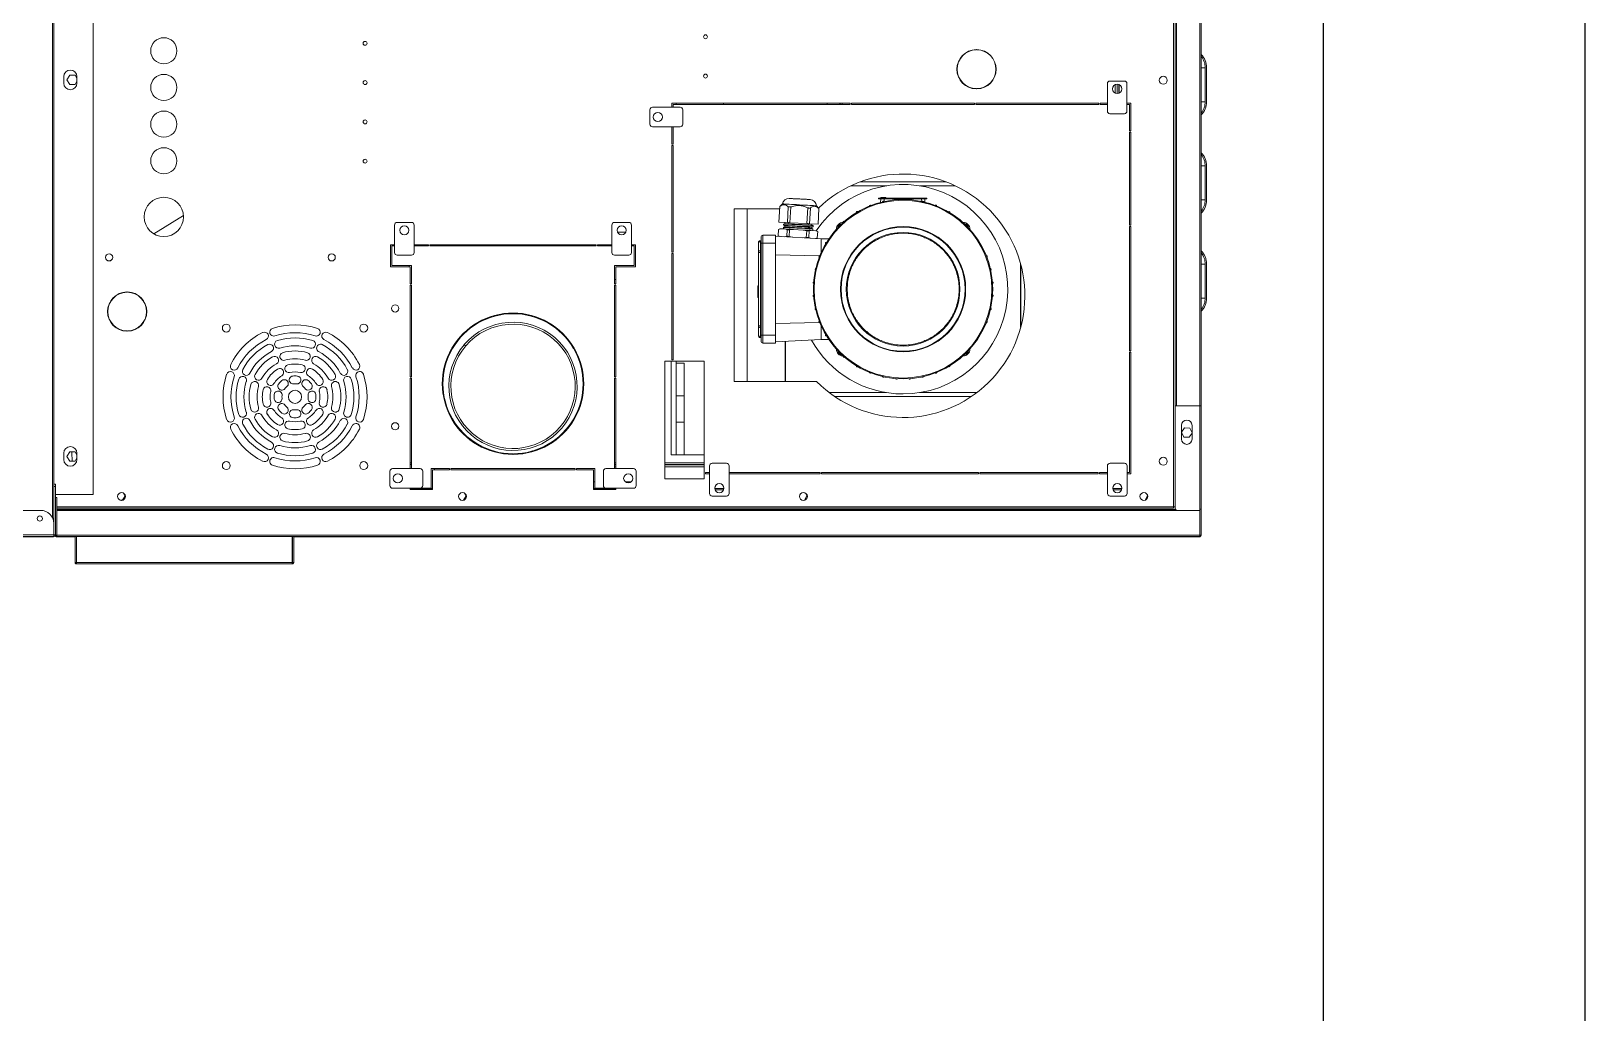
# Model space of a CAD drawing. Header units: millimetres. Extents: x 7703 to 14147, y -5820 to 95.
# Drawn here: x 12749.7 to 12868.4, y -3557.4 to -3482.4 of the extents above; entities that cross this region are included whole.
import ezdxf

# ---------------------------------------------------------------- set-up
doc = ezdxf.new("R2010")
doc.units = ezdxf.units.MM
doc.layers.add('Kıtc-002 Çizgi', color=7, linetype='Continuous')

# ---------------------------------------------------------------- blocks, each defined once
blk = doc.blocks.new('A$C7BB95772')
at = {"color": 1, "linetype": 'Continuous', "lineweight": 0}
for p, q in [((371.4, -44.9), (370.9, -44.9)), ((397.4, -44.9), (371.4, -44.9)), ((397.4, -44.9), (371.4, -44.9)), ((371.4, -44.9), (371.4, -44.9)), ((397.4, -45.9), (371.4, -45.9)), ((371.4, -48.9), (371.4, -45.9)), ((397.9, -44.9), (397.4, -44.9)), ((397.4, -44.9), (397.4, -44.9)), ((397.4, -48.9), (397.4, -45.9)), ((446.4, -44.9), (445.9, -44.9)), ((472.4, -44.9), (446.4, -44.9)), ((472.4, -44.9), (446.4, -44.9)), ((446.4, -44.9), (446.4, -44.9)), ((472.4, -45.9), (446.4, -45.9)), ((446.4, -48.9), (446.4, -45.9)), ((472.9, -44.9), (472.4, -44.9)), ((472.4, -44.9), (472.4, -44.9)), ((472.4, -48.9), (472.4, -45.9)), ((521.4, -44.9), (520.9, -44.9)), ((547.4, -44.9), (521.4, -44.9)), ((547.4, -44.9), (521.4, -44.9)), ((521.4, -44.9), (521.4, -44.9)), ((547.4, -45.9), (521.4, -45.9)), ((521.4, -48.9), (521.4, -45.9)), ((547.9, -44.9), (547.4, -44.9)), ((547.4, -44.9), (547.4, -44.9)), ((547.4, -48.9), (547.4, -45.9)), ((189.1, -51.3), (189.1, -50.1)), ((189.1, -742), (189.1, -51.3)), ((189.3, -49.9), (189.3, -922.9)), ((189.3, -49.9), (190.3, -49.9)), ((190.3, -49.9), (190.3, -48.9)), ((190.3, -48.9), (210.2, -48.9)), ((190.3, -49.9), (190.3, -922.9)), ((209.2, -49.9), (190.3, -49.9)), ((190.3, -49.9), (210.2, -49.9)), ((209.2, -922.9), (209.2, -49.9)), ((209.2, -49.9), (289.2, -49.9)), ((210.2, -49.9), (210.2, -48.9)), ((210.2, -48.9), (289.2, -48.9)), ((210.2, -49.9), (289.2, -49.9)), ((263.7, -55.9), (274.2, -55.9)), ((268.3, -55.9), (265.1, -58)), ((265.1, -58), (265.3, -62.1)), ((272.1, -57.6), (268.6, -55.9)), ((272.3, -61.6), (272.1, -57.6)), ((289.2, -49.9), (289.2, -48.9)), ((289.2, -48.9), (806, -48.9)), ((289.2, -49.9), (289.2, -49.9)), ((289.2, -49.9), (289.2, -68.9)), ((289.2, -50), (805.3, -50)), ((210.4, -68.9), (209.2, -67.8)), ((209.9, -922.9), (209.9, -68.4)), ((209.9, -68.4), (209.9, -922.9)), ((289.2, -68.9), (210.4, -68.9)), ((210.9, -70), (210.9, -922.9)), ((210.9, -70), (211.9, -70)), ((212, -68.9), (815, -68.9)), ((212, -68.9), (212, -69.9)), ((212, -69.9), (212, -70)), ((212, -70), (212, -922.9)), ((815.3, -70), (212, -70)), ((225.9, -68.9), (225.9, -68.9)), ((227.2, -68.9), (815, -68.9)), ((227.2, -68.9), (227.2, -68.9)), ((274.2, -63.9), (263.7, -63.9)), ((265.3, -62.1), (269, -63.9)), ((269, -63.9), (272.3, -61.6)), ((289.2, -67.8), (814.8, -67.8)), ((220.4, -89.9), (217, -91.8)), ((222.4, -91), (220.4, -89.9)), ((243.2, -105.5), (222.2, -105.5)), ((330.2, -102.6), (237.2, -102.6)), ((237.2, -102.6), (237.2, -105.5)), ((238.2, -103.6), (330.2, -103.6)), ((238.2, -105.5), (238.2, -103.6)), ((330.2, -103.6), (330.2, -102.6)), ((426.2, -102.6), (331.2, -102.6)), ((331.2, -102.6), (331.2, -103.6)), ((331.2, -103.6), (426.2, -103.6)), ((426.2, -103.6), (426.2, -102.6)), ((498.2, -102.6), (427.2, -102.6)), ((427.2, -102.6), (427.2, -103.6)), ((427.2, -103.6), (498.2, -103.6)), ((498.2, -103.6), (498.2, -102.6)), ((520.2, -102.6), (499.2, -102.6)), ((499.2, -102.6), (499.2, -103.6)), ((499.2, -103.6), (519.2, -103.6)), ((535.2, -105.6), (514.2, -105.6)), ((519.2, -103.6), (519.2, -105.6)), ((520.2, -105.6), (520.2, -102.6)), ((220.2, -107.5), (220.2, -118.5)), ((225, -109.7), (224, -110.3)), ((224.9, -116.2), (224.9, -109.8)), ((225.9, -116.5), (225.9, -109.5)), ((228.5, -110.3), (227.4, -109.7)), ((245.2, -118.5), (245.2, -107.5)), ((512.2, -107.6), (512.2, -118.6)), ((527.7, -113.2), (534.7, -113.2)), ((528, -111.7), (534.4, -111.7)), ((534.4, -114.6), (528, -114.6)), ((534.4, -111.6), (528.1, -111.6)), ((537.2, -118.6), (537.2, -107.6)), ((222.2, -120.5), (243.2, -120.5)), ((237.2, -120.5), (237.2, -126.5)), ((237.2, -126.5), (238.2, -126.5)), ((238.2, -127.5), (237.2, -127.5)), ((237.2, -127.5), (237.2, -217.9)), ((238.2, -126.5), (238.2, -120.5)), ((238.2, -217.9), (238.2, -127.5)), ((514.2, -120.6), (535.2, -120.6)), ((519.2, -120.6), (519.2, -126.1)), ((519.2, -126.1), (520.2, -126.1)), ((520.2, -127.1), (519.2, -127.1)), ((519.2, -127.1), (519.2, -221.1)), ((520.2, -126.1), (520.2, -120.6)), ((520.2, -221.1), (520.2, -127.1)), ((397.3, -186.8), (349.2, -186.8)), ((350.1, -186.6), (396.3, -186.6)), ((352.5, -213.1), (352.5, -213.1)), ((404, -213.1), (404, -213.1)), ((237.2, -217.9), (238.2, -217.9)), ((238.2, -218.9), (237.2, -218.9)), ((237.2, -218.9), (237.2, -339)), ((238.2, -339), (238.2, -218.9)), ((296.2, -224.5), (296.2, -328.8)), ((299.2, -220.3), (299.2, -263.9)), ((519.2, -221.1), (520.2, -221.1)), ((520.2, -222.1), (519.2, -222.1)), ((519.2, -222.1), (519.2, -316.1)), ((520.2, -316.1), (520.2, -222.1)), ((531.2, -220.2), (531.5, -220.2)), ((531.5, -220.7), (531.2, -220.7)), ((561, -220.2), (561.2, -220.2)), ((561.2, -220.7), (561, -220.7)), ((427.2, -228.7), (427.7, -228.3)), ((427.9, -229.5), (428.1, -229.3)), ((457.2, -236.8), (457.2, -263.9)), ((319.8, -240.8), (319.6, -240.8)), ((436.8, -240.8), (436.6, -240.8)), ((460.2, -243.8), (460.2, -309.5)), ((314.7, -250.8), (314.8, -250.8)), ((441.7, -250.8), (441.7, -250.8)), ((447.2, -260.1), (444.7, -259.9)), ((447.8, -258.4), (447.2, -258.4)), ((447.2, -258.4), (447.2, -259.4)), ((447.2, -259.4), (447.8, -259.4)), ((447.2, -259.4), (447.2, -294.4)), ((447.8, -258.4), (447.8, -259.4)), ((447.8, -294.4), (447.8, -259.4)), ((447.8, -259.4), (447.8, -259.4)), ((447.8, -260.4), (447.8, -259.4)), ((447.8, -260.4), (447.8, -260.4)), ((447.8, -293.4), (447.8, -260.4)), ((445.3, -262.7), (447.2, -262.6)), ((299.2, -289.2), (299.2, -333)), ((444.5, -293.8), (447.2, -293.6)), ((447.2, -291.1), (445.3, -291)), ((447.8, -294.4), (447.2, -294.4)), ((447.2, -294.4), (447.2, -295.4)), ((447.8, -295.4), (447.2, -295.4)), ((447.8, -289.7), (448.1, -289.7)), ((447.8, -290.1), (448.1, -290.1)), ((447.8, -291), (448.1, -291)), ((447.8, -293.2), (448.1, -293.2)), ((447.8, -293.4), (447.8, -293.4)), ((447.8, -294.4), (447.8, -293.4)), ((447.8, -293.5), (448.1, -293.5)), ((447.8, -295.4), (447.8, -294.4)), ((447.8, -294.4), (447.8, -294.4)), ((448.1, -290.1), (448.1, -289.7)), ((448.1, -291), (448.1, -290.1)), ((448.1, -293.2), (448.1, -291)), ((448.1, -293.5), (448.1, -293.2)), ((448.3, -291), (448.3, -289.9)), ((448.3, -293.3), (448.3, -291)), ((457.2, -289.2), (457.2, -316.5)), ((314.8, -302.3), (314.7, -302.3)), ((441.7, -302.3), (441.7, -302.3)), ((319.8, -312.3), (319.6, -312.3)), ((436.6, -312.3), (436.8, -312.3)), ((519.2, -316.1), (520.2, -316.1)), ((520.2, -317.1), (519.2, -317.1)), ((519.2, -317.1), (519.2, -452.1)), ((520.2, -453.1), (520.2, -317.1)), ((327.3, -322.3), (326.9, -322.3)), ((327.3, -322.5), (327.3, -322.3)), ((328.5, -323.7), (328.3, -323.8)), ((329.2, -324.4), (328.8, -324.8)), ((429.5, -322.3), (429.2, -322.3)), ((520.2, -323.1), (519.2, -323.1)), ((520.2, -324.7), (519.2, -324.7)), ((520.2, -324.8), (519.2, -324.8)), ((237.2, -339), (238.2, -339)), ((238.2, -340), (237.2, -340)), ((237.2, -340), (237.2, -409.4)), ((238.2, -409.4), (238.2, -340)), ((307.7, -342.7), (307.7, -405.6)), ((339.7, -339.1), (337.9, -374.1)), ((339.7, -333.2), (339.7, -339.1)), ((339.7, -339.1), (350.3, -339.1)), ((342.5, -335), (342.5, -335.2)), ((352.7, -340.6), (352, -374.1)), ((352.5, -340.1), (352.5, -340)), ((404.5, -374.1), (403.8, -340.6)), ((404, -340), (404, -340.1)), ((406.2, -339.1), (416.7, -339.1)), ((414, -335), (414, -335.2)), ((416.7, -339.1), (416.7, -333.2)), ((418.6, -374.1), (416.7, -339.1)), ((417.4, -342.1), (416.9, -343)), ((416.9, -343.5), (417.4, -342.1)), ((422.4, -341.8), (417.4, -342.1)), ((417.4, -342.1), (422.4, -341.8)), ((422.9, -342.8), (422.4, -341.8)), ((422.4, -341.8), (422.9, -343.2)), ((422.9, -343.2), (423.1, -346.9)), ((439.8, -340.9), (427.9, -341.5)), ((427.9, -341.5), (439.8, -340.9)), ((428.2, -348.1), (427.9, -341.5)), ((442, -342.8), (439.8, -340.9)), ((520.2, -334.7), (519.2, -334.7)), ((220.4, -350), (217, -351.9)), ((222.5, -351.2), (220.4, -350)), ((417.7, -348.6), (417.1, -347.2)), ((417.5, -353.2), (417.8, -350.5)), ((422.7, -348.4), (417.7, -348.6)), ((417.8, -350.5), (422.8, -350.2)), ((423.1, -346.9), (422.7, -348.4)), ((422.8, -350.2), (423.4, -353)), ((424.3, -345.4), (423.1, -345.5)), ((423.4, -353), (423.8, -360.4)), ((424.6, -346.4), (424.3, -345.4)), ((425.6, -346.3), (424.6, -346.4)), ((425.8, -345.3), (425.6, -346.3)), ((426.8, -345.3), (425.8, -345.3)), ((426.8, -345.3), (427.1, -346.2)), ((428.1, -346.2), (427.1, -346.2)), ((440.2, -347.4), (428.2, -348.1)), ((428.3, -350), (440.3, -349.3)), ((429, -363), (428.3, -350)), ((338.3, -366.3), (307.7, -366.3)), ((307.7, -366.6), (338.3, -366.6)), ((418.5, -363.6), (417.9, -360.9)), ((418.2, -366.9), (418.6, -365.4)), ((423.5, -363.3), (418.5, -363.6)), ((418.6, -365.4), (423.6, -365.2)), ((423.8, -360.4), (423.5, -363.3)), ((423.6, -365.2), (424.2, -366.6)), ((424.2, -366.6), (424.4, -370.3)), ((425.5, -368), (425.7, -367)), ((425.7, -367), (426.7, -366.9)), ((426.7, -366.9), (427, -367.9)), ((427, -367.9), (428, -367.8)), ((428.2, -366.8), (428, -367.8)), ((428.2, -366.8), (429.2, -366.8)), ((441, -362.4), (429, -363)), ((429.1, -364.9), (441.1, -364.3)), ((429.4, -371.4), (429.1, -364.9)), ((337.1, -383.6), (337.1, -374.1)), ((343.1, -374.1), (337.1, -374.1)), ((343.1, -383.6), (343.1, -374.1)), ((413.4, -374.1), (343.1, -374.1)), ((413.4, -383.6), (413.4, -374.1)), ((419.4, -374.1), (413.4, -374.1)), ((418.9, -372), (418.4, -370.6)), ((418.4, -371.1), (418.9, -372)), ((423.9, -371.7), (418.9, -372)), ((418.9, -372), (423.9, -371.8)), ((419.4, -383.6), (419.4, -374.1)), ((424.4, -370.3), (423.9, -371.7)), ((423.9, -371.8), (424.4, -370.7)), ((424.2, -368), (425.5, -368)), ((429.4, -371.5), (441.4, -370.8)), ((441.4, -370.8), (429.4, -371.4)), ((439.7, -405.6), (439.7, -370.9)), ((441.4, -370.8), (443.3, -368.7)), ((337.1, -383.6), (343.1, -383.6)), ((341.3, -385.1), (341.3, -385.6)), ((341.9, -385.6), (341.3, -385.6)), ((341.9, -385.6), (341.9, -385.1)), ((348.7, -385.6), (341.9, -385.6)), ((342.9, -387.1), (349.8, -387.1)), ((343.1, -385.1), (343.1, -383.6)), ((343.1, -383.6), (413.4, -383.6)), ((343.1, -385.1), (413.4, -385.1)), ((348.7, -385.1), (348.7, -385.6)), ((350.1, -385.6), (348.7, -385.6)), ((350.1, -385.6), (350.1, -385.1)), ((350.1, -385.6), (350.1, -387.1)), ((406.3, -385.6), (350.1, -385.6)), ((350.1, -387.1), (406.3, -387.1)), ((371.9, -387.1), (371.9, -387.6)), ((371.9, -387.6), (377.9, -387.6)), ((377.9, -387.1), (377.9, -387.6)), ((377.9, -387.6), (380.9, -387.6)), ((380.9, -387.1), (380.9, -387.6)), ((406.3, -385.1), (406.3, -385.6)), ((407.8, -385.6), (406.3, -385.6)), ((406.3, -387.1), (406.3, -385.6)), ((406.7, -387.1), (413.5, -387.1)), ((407.8, -385.6), (407.8, -385.1)), ((414.6, -385.6), (407.8, -385.6)), ((413.4, -383.6), (419.4, -383.6)), ((413.4, -385.1), (413.4, -383.6)), ((414.6, -385.1), (414.6, -385.6)), ((415.2, -385.6), (414.6, -385.6)), ((415.2, -385.6), (415.2, -385.1)), ((307.7, -395.6), (439.7, -395.6)), ((220.2, -411.4), (220.2, -422.4)), ((243.2, -409.4), (222.2, -409.4)), ((224.9, -420.2), (224.9, -413.7)), ((225.9, -420.4), (225.9, -413.5)), ((245.2, -422.4), (245.2, -411.4)), ((307.7, -405.6), (439.7, -405.6)), ((520.2, -413.8), (519.2, -413.8)), ((222.2, -424.4), (243.2, -424.4)), ((237.2, -424.4), (237.2, -427.5)), ((238.2, -427.5), (238.2, -424.4)), ((323.3, -428.5), (233.3, -428.5)), ((233.3, -428.5), (233.3, -458.5)), ((237.2, -427.5), (238.2, -427.5)), ((242.6, -458.5), (242.6, -428.5)), ((242.6, -428.5), (242.6, -458.5)), ((244.1, -458.5), (244.1, -428.5)), ((244.2, -428.5), (244.2, -458.5)), ((245.7, -428.5), (245.7, -458.5)), ((245.7, -458.5), (245.7, -428.5)), ((251.7, -428.5), (251.7, -443.8)), ((323.3, -458.5), (323.3, -428.5)), ((251.7, -443.8), (251.7, -449.8)), ((276.7, -443.8), (251.7, -443.8)), ((251.7, -449.8), (251.7, -453.8)), ((276.7, -449.8), (251.7, -449.8)), ((276.7, -443.8), (276.7, -449.8)), ((296.7, -443.8), (276.7, -443.8)), ((296.7, -449.8), (276.7, -449.8)), ((296.7, -443.8), (296.7, -449.8)), ((321.7, -443.8), (296.7, -443.8)), ((321.7, -449.8), (296.7, -449.8)), ((321.7, -443.8), (321.7, -449.8)), ((323.3, -449.8), (321.7, -449.8)), ((502.2, -446.9), (502.2, -467.9)), ((515.2, -444.9), (504.2, -444.9)), ((517.2, -467.9), (517.2, -446.9)), ((520.2, -449.8), (519.2, -449.8)), ((233.3, -458.5), (323.3, -458.5)), ((323.3, -453.8), (251.7, -453.8)), ((324.3, -452.1), (324.3, -453.1)), ((405.5, -452.1), (324.3, -452.1)), ((324.3, -453.1), (405.5, -453.1)), ((405.5, -453.1), (405.5, -452.1)), ((406.5, -452.1), (406.5, -453.1)), ((487.9, -452.1), (406.5, -452.1)), ((406.5, -453.1), (487.9, -453.1)), ((487.9, -453.1), (487.9, -452.1)), ((502.2, -452.1), (488.9, -452.1)), ((488.9, -452.1), (488.9, -453.1)), ((488.9, -453.1), (502.2, -453.1)), ((508.7, -460.6), (507.3, -461.4)), ((512.1, -461.4), (510.7, -460.6)), ((519.2, -452.1), (517.2, -452.1)), ((517.2, -453.1), (520.2, -453.1)), ((504.2, -469.9), (515.2, -469.9)), ((226.2, -482.5), (226.2, -503.5)), ((239.2, -480.5), (228.2, -480.5)), ((231.1, -484.2), (231.1, -488.7)), ((241.2, -503.5), (241.2, -482.5)), ((412.2, -481), (395.2, -481)), ((395.2, -481), (395.2, -496)), ((396.2, -497), (396.2, -482)), ((396.2, -482), (411.2, -482)), ((404.2, -486), (404.2, -497)), ((427.2, -484), (406.2, -484)), ((411.2, -482), (411.2, -484)), ((412.2, -484), (412.2, -481)), ((429.2, -497), (429.2, -486)), ((226.2, -496), (225.2, -496)), ((225.2, -496), (225.2, -513)), ((225.9, -513), (225.9, -496)), ((310.2, -496), (241.2, -496)), ((241.2, -497), (310.2, -497)), ((242.6, -497), (242.6, -496)), ((242.6, -496), (242.6, -497)), ((244.1, -497), (244.1, -496)), ((244.2, -496), (244.2, -497)), ((245.7, -496), (245.7, -497)), ((245.7, -497), (245.7, -496)), ((310.2, -497), (310.2, -496)), ((381.2, -496), (311.2, -496)), ((311.2, -496), (311.2, -497)), ((311.2, -497), (381.2, -497)), ((381.2, -497), (381.2, -496)), ((395.2, -496), (382.2, -496)), ((382.2, -496), (382.2, -497)), ((382.2, -497), (396.2, -497)), ((385.7, -497), (385.7, -496)), ((421.7, -494.6), (421.7, -488.3)), ((226.2, -512), (226.2, -503.5)), ((228.2, -505.5), (239.2, -505.5)), ((406.2, -499), (427.2, -499)), ((411.2, -499), (411.2, -510)), ((411.2, -510), (412.2, -510)), ((412.2, -510), (412.2, -499)), ((225.2, -513), (240.2, -513)), ((241.2, -512), (226.2, -512)), ((231.1, -512), (231.1, -513)), ((240.2, -513), (240.2, -526)), ((241.2, -526), (241.2, -512)), ((412.2, -511), (411.2, -511)), ((411.2, -511), (411.2, -638)), ((412.2, -638), (412.2, -511)), ((240.2, -526), (241.2, -526)), ((241.2, -527), (240.2, -527)), ((240.2, -527), (240.2, -622)), ((241.2, -622), (241.2, -527)), ((332.5, -528), (332.8, -527.6)), ((333.2, -527.8), (333, -528.3)), ((252, -574.2), (252.5, -574.2)), ((252.5, -574.7), (252, -574.7)), ((220.4, -610.4), (217, -612.3)), ((222.5, -611.6), (220.4, -610.4)), ((334.8, -610.6), (335.8, -611.8)), ((335.9, -611.7), (334.9, -610.6)), ((411.2, -613.8), (412.2, -613.8)), ((240.2, -622), (241.2, -622)), ((241.2, -623), (240.2, -623)), ((240.2, -623), (240.2, -636)), ((241.2, -637), (241.2, -623)), ((332.8, -621.4), (332.5, -620.9)), ((333, -620.7), (333.2, -621.1)), ((411.2, -617.8), (412.2, -617.8)), ((240.2, -636), (225.2, -636)), ((225.2, -636), (225.2, -653)), ((225.9, -653), (225.9, -636)), ((226.2, -645.5), (226.2, -637)), ((226.2, -637), (241.2, -637)), ((240.2, -634.5), (241.2, -634.5)), ((411.2, -638), (412.2, -638)), ((412.2, -639), (411.2, -639)), ((411.2, -639), (411.2, -650)), ((412.2, -650), (412.2, -639)), ((226.2, -645.5), (226.2, -666.5)), ((239.2, -643.5), (228.2, -643.5)), ((241.2, -666.5), (241.2, -645.5)), ((310.2, -652), (241.2, -652)), ((244.2, -653), (244.2, -652)), ((245.7, -652), (245.7, -653)), ((245.7, -653), (245.7, -652)), ((310.2, -653), (310.2, -652)), ((311.2, -652), (311.2, -653)), ((381.2, -652), (311.2, -652)), ((381.2, -653), (381.2, -652)), ((396.2, -652), (382.2, -652)), ((382.2, -652), (382.2, -653)), ((396.2, -667), (396.2, -652)), ((404.2, -652), (404.2, -663)), ((427.2, -650), (406.2, -650)), ((429.2, -663), (429.2, -652)), ((225.2, -653), (226.2, -653)), ((241.2, -653), (310.2, -653)), ((311.2, -653), (381.2, -653)), ((382.2, -653), (395.2, -653)), ((395.2, -653), (395.2, -668)), ((395.2, -653.8), (396.2, -653.8)), ((228.2, -668.5), (239.2, -668.5)), ((395.2, -668), (412.2, -668)), ((411.2, -667), (396.2, -667)), ((406.2, -665), (427.2, -665)), ((411.2, -665), (411.2, -667)), ((412.2, -668), (412.2, -665)), ((169.5, -743), (168.5, -743)), ((168.5, -908), (168.5, -743)), ((169.5, -742), (169.5, -743)), ((169.5, -742), (189.3, -742)), ((169.5, -743), (169.5, -743.2)), ((169.5, -743), (169.5, -743)), ((169.5, -743), (189.3, -743)), ((169.5, -907.8), (169.5, -743.2)), ((169.5, -743.2), (189.3, -743.2)), ((189.1, -743.2), (189.1, -743)), ((434.4, -826.3), (420.5, -848.9)), ((347.1, -863.9), (347.1, -864.7)), ((349.1, -860.7), (349.1, -860.3)), ((220.4, -870.8), (217, -872.7)), ((219.8, -871.1), (220.9, -871.1)), ((222.5, -872), (220.4, -870.8)), ((346.1, -869), (346.4, -869)), ((346.4, -869.5), (346.1, -869.5)), ((347.1, -873.8), (347.1, -874.6)), ((349.1, -878.2), (349.1, -877.8)), ((375.9, -869), (376.1, -869)), ((376.1, -869.5), (375.9, -869.5)), ((400.9, -880.7), (399.8, -882.6)), ((221.5, -895.1), (614, -895.1)), ((221.5, -923.9), (221.5, -895.1)), ((169.5, -908), (168.5, -908)), ((169.5, -907.8), (189.3, -907.8)), ((169.5, -907.8), (169.5, -908)), ((169.5, -909), (169.5, -908)), ((169.5, -908), (169.5, -908)), ((169.5, -908), (189.3, -908)), ((169.5, -909), (189.3, -909)), ((189.1, -908), (189.1, -907.8)), ((189.1, -922.1), (189.1, -909)), ((249.3, -907.6), (246.9, -909)), ((246.9, -909), (246.9, -913.1)), ((253.4, -911.5), (246.9, -911.1)), ((246.9, -913.1), (250.5, -915.2)), ((248, -907.6), (253, -907.6)), ((250.5, -915.2), (254.1, -913.1)), ((254.1, -909), (251.7, -907.6)), ((254.1, -911.5), (253.4, -911.5)), ((254.1, -913.1), (254.1, -909)), ((537, -907.6), (534.6, -909)), ((534.6, -909), (534.6, -913.1)), ((534.6, -913.1), (538.2, -915.2)), ((535.6, -907.6), (540.6, -907.6)), ((538.2, -915.2), (541.8, -913.1)), ((541.8, -909), (539.4, -907.6)), ((541.8, -913.1), (541.8, -909)), ((189.1, -923.1), (189.1, -922.1)), ((189.1, -925.4), (189.3, -925.4)), ((189.1, -925.4), (189.1, -1008.8)), ((190.3, -922.9), (189.3, -922.9)), ((189.3, -925.3), (190.7, -925.3)), ((189.3, -925.3), (189.3, -1232.9)), ((189.9, -924.1), (189.9, -923.9)), ((190.1, -924.1), (190.1, -923.9)), ((190.3, -922.9), (209.2, -922.9)), ((190.3, -922.9), (190.3, -923.9)), ((219.2, -922.9), (190.3, -922.9)), ((190.3, -922.9), (190.3, -922.9)), ((190.7, -923.9), (190.3, -923.9)), ((190.5, -922.9), (190.5, -922.9)), ((190.5, -923.9), (190.5, -923.9)), ((190.5, -925.2), (191, -925.2)), ((190.7, -923.9), (190.7, -925.1)), ((213.7, -923.9), (190.7, -923.9)), ((198.5, -925.1), (190.7, -925.1)), ((190.7, -1232.4), (190.7, -925.3)), ((199.3, -925.3), (190.7, -925.3)), ((191, -925.1), (191, -925.3)), ((704.2, -925.1), (198.5, -925.1)), ((208.9, -922.9), (208.9, -922.9)), ((219.2, -923.9), (213.7, -923.9)), ((219.2, -922.9), (219.2, -923.9)), ((227.5, -923.9), (219.2, -923.9)), ((227.5, -925.1), (227.5, -923.9)), ((227.5, -923.9), (229.3, -923.9)), ((229.3, -923.9), (229.3, -925.1)), ((229.3, -925.1), (618.7, -925.1)), ((253, -917.6), (248, -917.6)), ((540.6, -917.6), (535.6, -917.6)), ((704.2, -926.1), (203.2, -926.1)), ((209.3, -1218.3), (209.3, -935.3))]:
    blk.add_line(p, q, dxfattribs=at)
at = {"color": 1, "linetype": 'Continuous', "lineweight": 0, "flags": 128}
for points in [[(448.1, -293.2), (448.1, -293.2), (448.2, -293.2), (448.2, -293.2), (448.2, -293.2), (448.2, -293.2), (448.3, -293.2), (448.3, -293.3), (448.3, -293.3)], [(422.9, -342.8), (422.9, -342.8), (422.9, -342.9), (422.9, -343), (422.9, -343.2)], [(442, -342.8), (442, -342.8), (442, -343.2), (442, -343.9), (442.1, -344.9), (442.1, -346.2), (442.2, -347.8), (442.3, -349.6), (442.4, -351.5), (442.5, -353.6), (442.6, -355.8)], [(417.8, -350.5), (417.8, -350.3), (417.8, -350), (417.8, -349.8), (417.8, -349.5), (417.7, -349.3), (417.7, -349.1), (417.7, -348.8), (417.7, -348.6)], [(422.8, -350.2), (422.8, -350), (422.8, -349.8), (422.8, -349.5), (422.8, -349.3), (422.7, -349), (422.7, -348.8), (422.7, -348.6), (422.7, -348.4)], [(423.1, -346.9), (423.2, -347.6), (423.2, -348.3), (423.2, -349), (423.3, -349.8), (423.3, -350.5), (423.4, -351.4), (423.4, -352.2), (423.4, -353)], [(425.5, -368), (425.4, -367.8), (425.4, -367.2), (425.4, -366.3), (425.3, -365), (425.2, -363.5), (425.1, -361.7), (425, -359.8), (424.9, -357.7), (424.8, -355.6), (424.7, -353.6), (424.6, -351.7), (424.5, -349.9), (424.4, -348.3), (424.4, -347.1), (424.3, -346.2), (424.3, -345.6), (424.3, -345.4)], [(425.7, -367), (425.7, -366.8), (425.6, -366.3), (425.6, -365.4), (425.5, -364.3), (425.5, -362.9), (425.4, -361.3), (425.3, -359.5), (425.2, -357.6), (425.1, -355.7), (425, -353.9), (424.9, -352.1), (424.8, -350.5), (424.7, -349.1), (424.7, -347.9), (424.6, -347.1), (424.6, -346.6), (424.6, -346.4)], [(426.7, -366.9), (426.7, -366.7), (426.6, -366.2), (426.6, -365.4), (426.5, -364.2), (426.5, -362.8), (426.4, -361.2), (426.3, -359.4), (426.2, -357.6), (426.1, -355.7), (426, -353.8), (425.9, -352), (425.8, -350.4), (425.7, -349), (425.7, -347.9), (425.6, -347), (425.6, -346.5), (425.6, -346.3)], [(425.8, -345.3), (425.8, -345.5), (425.8, -346), (425.9, -346.9), (426, -348.1), (426, -349.6), (426.1, -351.3), (426.2, -353.1), (426.3, -355.1), (426.4, -357.1), (426.5, -359.1), (426.6, -361), (426.7, -362.8), (426.8, -364.4), (426.9, -365.7), (426.9, -366.8), (427, -367.5), (427, -367.8), (427, -367.9)], [(426.8, -345.3), (426.8, -345.5), (426.8, -346), (426.9, -347), (427, -348.2), (427, -349.7), (427.1, -351.5), (427.2, -353.5), (427.3, -355.5), (427.5, -357.6), (427.6, -359.6), (427.7, -361.6), (427.8, -363.3), (427.8, -364.9), (427.9, -366.1), (427.9, -367.1), (428, -367.6), (428, -367.8)], [(427.1, -346.2), (427.1, -346.4), (427.2, -346.9), (427.2, -347.8), (427.3, -348.9), (427.3, -350.3), (427.4, -352), (427.5, -353.7), (427.6, -355.6), (427.7, -357.5), (427.8, -359.4), (427.9, -361.1), (428, -362.7), (428.1, -364.1), (428.1, -365.3), (428.2, -366.1), (428.2, -366.6), (428.2, -366.8)], [(428.2, -348.1), (428.2, -348.3), (428.2, -348.5), (428.2, -348.8), (428.2, -349), (428.3, -349.2), (428.3, -349.5), (428.3, -349.7), (428.3, -350)], [(440.2, -347.4), (440.2, -347.7), (440.2, -347.9), (440.2, -348.1), (440.2, -348.4), (440.2, -348.6), (440.3, -348.8), (440.3, -349.1), (440.3, -349.3)], [(442.6, -355.8), (442.8, -357.9), (442.9, -360), (443, -361.9), (443.1, -363.7), (443.1, -365.3), (443.2, -366.6), (443.3, -367.6), (443.3, -368.3), (443.3, -368.7), (443.3, -368.7)], [(418.6, -365.4), (418.6, -365.2), (418.6, -365), (418.6, -364.8), (418.5, -364.5), (418.5, -364.3), (418.5, -364), (418.5, -363.8), (418.5, -363.6)], [(423.6, -365.2), (423.6, -365), (423.6, -364.7), (423.5, -364.5), (423.5, -364.3), (423.5, -364), (423.5, -363.8), (423.5, -363.5), (423.5, -363.3)], [(423.8, -360.4), (423.9, -361.3), (423.9, -362.1), (424, -362.9), (424, -363.7), (424.1, -364.5), (424.1, -365.2), (424.1, -365.9), (424.2, -366.6)], [(429, -363), (429, -363.3), (429, -363.5), (429, -363.7), (429, -364), (429, -364.2), (429.1, -364.4), (429.1, -364.7), (429.1, -364.9)], [(441, -362.4), (441, -362.6), (441, -362.9), (441, -363.1), (441, -363.3), (441, -363.6), (441, -363.8), (441, -364), (441.1, -364.3)], [(424.4, -370.3), (424.4, -370.5), (424.4, -370.6), (424.4, -370.7), (424.4, -370.7)], [(217.3, -872.5), (217.2, -873), (216.9, -873.6)]]:
    blk.add_lwpolyline(points, dxfattribs=at)
at = {"color": 1, "linetype": 'Continuous', "lineweight": 0}
for centre, radius in [((246.8, -77.9), 3), ((537.8, -77.9), 3), ((219.9, -92.7), 3), ((226.2, -113), 3.5), ((531.2, -113.1), 3.5), ((378.2, -276.6), 68.5), ((378.2, -276.6), 67.9), ((378.2, -276.6), 47.8), ((378.2, -276.6), 47.4), ((378.2, -276.6), 43.4), ((219.9, -352.7), 3), ((226.2, -416.9), 3.5), ((541, -427.5), 1.5), ((571, -427.5), 1.5), ((509.7, -463.9), 3.5), ((233.7, -486.5), 3.5), ((423.2, -491.5), 3.5), ((219.9, -613.1), 3), ((233.7, -662.5), 3.5), ((273.5, -664.5), 2.75), ((363.5, -664.5), 2.75), ((423.2, -657.5), 3.5), ((243.5, -688.5), 3), ((348.5, -688.5), 3), ((476, -687.5), 1.5), ((506, -687.5), 1.5), ((536, -687.5), 1.5), ((566, -687.5), 1.5), ((402.5, -713), 2.75), ((296, -741), 5), ((243.5, -793.5), 3), ((348.5, -793.5), 3), ((433.4, -841.2), 15), ((476.3, -841.2), 10), ((504.3, -841.2), 10), ((532.3, -841.2), 10), ((560.3, -841.2), 10), ((219.9, -873.5), 3), ((402.5, -883), 2.75), ((203, -935.9), 2)]:
    blk.add_circle(centre, radius, dxfattribs=at)
for centre, radius, start, end in [((370.9, -58.2), 13.3, 87.8503, 135.7468), ((370.9, -58.2), 12.3, 87.675, 131), ((397.9, -58.2), 13.3, 44.2532, 92.1497), ((397.9, -58.2), 12.3, 49, 92.325), ((445.9, -58.2), 13.3, 87.8503, 135.7468), ((445.9, -58.2), 12.3, 87.675, 131), ((472.9, -58.2), 13.3, 44.2532, 92.1497), ((472.9, -58.2), 12.3, 49, 92.325), ((520.9, -58.2), 13.3, 87.8503, 135.7468), ((520.9, -58.2), 12.3, 87.675, 131), ((547.9, -58.2), 13.3, 44.2532, 92.1497), ((547.9, -58.2), 12.3, 49, 92.325), ((190.3, -49.9), 1.01, 90, 180), ((190.3, -49.9), 0.01, 90, 180), ((190.5, -49.9), 0.01, 90, 180), ((263.7, -59.9), 4, 90, 270), ((274.2, -59.9), 4, 270, 90), ((222.2, -107.5), 2, 90, 180), ((243.2, -107.5), 2, 0, 90), ((514.2, -107.6), 2, 90, 180), ((535.2, -107.6), 2, 0, 90), ((222.2, -118.5), 2, 180, 270), ((243.2, -118.5), 2, 270, 0), ((514.2, -118.6), 2, 180, 270), ((535.2, -118.6), 2, 270, 0), ((373.2, -276.6), 93, 316.0572, 225.2269), ((378.2, -276.6), 80, 303.9557, 180), ((353.2, -213.1), 0.75, 38.8216, 180), ((363.2, -210), 0.75, 30.0301, 175.3622), ((373.2, -208.5), 0.75, 21.5352, 166.8673), ((383.2, -208.5), 0.75, 13.1327, 158.4648), ((393.2, -210), 0.75, 4.6378, 149.9699), ((403.2, -213.1), 0.75, 0, 141.1784), ((546.2, -220.5), 15, 0.955, 179.045), ((546.2, -220.5), 14.8, 0.9712, 179.0288), ((546.2, -220.5), 15, 180.955, 359.045), ((546.2, -220.5), 14.8, 180.9712, 359.0288), ((332.3, -230.6), 5, 87.4992, 182.5008), ((332.2, -230.6), 4.1, 100.6318, 169.3682), ((424.2, -230.6), 5, 357.4992, 92.5008), ((424.2, -230.6), 4.1, 10.6318, 79.3682), ((319.6, -241.6), 0.75, 90, 221.8142), ((436.8, -241.6), 0.75, 318.1858, 90), ((311.7, -261.6), 0.75, 94.6378, 239.9699), ((314.7, -251.6), 0.75, 90, 231.1784), ((441.7, -251.6), 0.75, 308.8216, 90), ((444.8, -261.6), 0.75, 300.0301, 85.3622), ((310.2, -271.6), 0.75, 103.1327, 248.4648), ((446.3, -271.6), 0.75, 291.5352, 76.8673), ((378.2, -276.6), 80, 180, 240.9151), ((310.2, -281.6), 0.75, 111.5352, 256.8673), ((446.3, -281.6), 0.75, 283.1327, 68.4648), ((311.7, -291.6), 0.75, 120.0301, 265.3622), ((444.8, -291.6), 0.75, 274.6378, 59.9699), ((448.1, -289.9), 0.2, 0, 90), ((448.1, -289.9), 0.178, 261.9193, 348.5936), ((448.1, -293.3), 0.2, 270, 0), ((314.7, -301.6), 0.75, 128.8216, 270), ((441.7, -301.6), 0.75, 270, 51.1784), ((319.6, -311.6), 0.75, 138.1858, 270), ((436.8, -311.6), 0.75, 270, 41.8142), ((326.9, -321.6), 0.75, 148.5836, 270), ((332.3, -322.5), 5, 180, 272.5008), ((332.2, -322.6), 4.1, 190.6318, 259.3682), ((424.2, -322.5), 5, 267.4992, 2.4294), ((424.2, -322.6), 4.1, 280.6318, 349.3682), ((429.5, -321.6), 0.75, 270, 31.4164), ((343.2, -335.2), 0.75, 180, 311.8142), ((353.2, -340.1), 0.75, 180, 321.1784), ((363.2, -343.1), 0.75, 184.6378, 329.9699), ((393.2, -343.1), 0.75, 210.0301, 355.3622), ((403.2, -340.1), 0.75, 218.8216, 0), ((413.2, -335.2), 0.75, 228.1858, 0), ((415.2, -342.2), 2.2, 2.4697, 3.4968), ((418.7, -342), 3.67, 2.6797, 3.2959), ((429.4, -341.4), 1.56, 182.3064, 183.7556), ((436.2, -341.1), 3.67, 2.6797, 3.2959), ((441.7, -347.8), 5, 3, 86.9388), ((373.2, -344.6), 0.75, 193.1327, 338.4648), ((383.2, -344.6), 0.75, 201.5352, 346.8673), ((442.5, -363.8), 5, 279.0612, 3), ((417.1, -372.1), 1.81, 2.4026, 3.6503), ((434.7, -371.2), 10.8, 182.8781, 183.0884), ((433.1, -371.3), 3.67, 182.6797, 183.2959), ((441.1, -370.8), 0.273, 358.8722, 7.1806), ((338.6, -383.6), 1.5, 180, 270), ((342.8, -385.6), 1.5, 180, 270), ((343.2, -385.7), 1.34, 171.9527, 258.576), ((350, -385.7), 1.34, 171.9527, 258.576), ((406.4, -385.7), 1.34, 281.4219, 8.0494), ((413.3, -385.7), 1.34, 281.4219, 8.0494), ((413.7, -385.6), 1.5, 270, 0), ((417.9, -383.6), 1.5, 270, 0), ((222.2, -411.4), 2, 90, 180), ((243.2, -411.4), 2, 0, 90), ((222.2, -422.4), 2, 180, 270), ((243.2, -422.4), 2, 270, 0), ((504.2, -446.9), 2, 90, 180), ((515.2, -446.9), 2, 0, 90), ((504.2, -467.9), 2, 180, 270), ((515.2, -467.9), 2, 270, 0), ((228.2, -482.5), 2, 90, 180), ((239.2, -482.5), 2, 0, 90), ((406.2, -486), 2, 90, 180), ((427.2, -486), 2, 0, 90), ((406.2, -497), 2, 180, 270), ((427.2, -497), 2, 270, 0), ((228.2, -503.5), 2, 180, 270), ((239.2, -503.5), 2, 270, 0), ((306, -574.5), 54, 60.2653, 179.7347), ((306, -574.5), 53.5, 60.2677, 179.7323), ((304, -574.5), 49, 310.6007, 310.4801), ((304, -574.5), 47.5, 310.6007, 310.4801), ((306, -574.5), 53.5, 300.2677, 59.7323), ((306, -574.5), 54, 300.2653, 59.7347), ((306, -574.5), 54, 180.2653, 299.7347), ((306, -574.5), 53.5, 180.2677, 299.7323), ((228.2, -645.5), 2, 90, 180), ((239.2, -645.5), 2, 0, 90), ((406.2, -652), 2, 90, 180), ((427.2, -652), 2, 0, 90), ((406.2, -663), 2, 180, 270), ((427.2, -663), 2, 270, 0), ((228.2, -666.5), 2, 180, 270), ((239.2, -666.5), 2, 270, 0), ((296, -741), 55, 71.7215, 108.2785), ((296, -741), 55, 116.7215, 153.2785), ((296, -741), 49, 116.7215, 153.2785), ((272.6, -694.5), 3, 296.7215, 116.7215), ((279.7, -691.6), 3, 108.2785, 288.2785), ((283.4, -700.9), 3, 107.4576, 287.4576), ((296, -741), 49, 71.7215, 108.2785), ((296, -741), 45, 72.5424, 107.4576), ((308.6, -700.9), 3, 252.5424, 72.5424), ((312.3, -691.6), 3, 251.7215, 71.7215), ((319.4, -694.5), 3, 63.2785, 243.2785), ((296, -741), 49, 26.7215, 63.2785), ((296, -741), 55, 26.7215, 63.2785), ((296, -741), 45, 117.5424, 152.4576), ((296, -741), 39, 117.5424, 152.4576), ((296, -741), 35, 119.2507, 150.7493), ((276.6, -703.7), 3, 297.5424, 117.5424), ((280.4, -713), 3, 299.2507, 119.2507), ((296, -741), 39, 72.5424, 107.4576), ((287.3, -710.2), 3, 105.7493, 285.7493), ((296, -741), 35, 74.2507, 105.7493), ((296, -741), 29, 74.2507, 105.7493), ((304.7, -710.2), 3, 254.2507, 74.2507), ((311.6, -713), 3, 60.7493, 240.7493), ((315.4, -703.7), 3, 62.4576, 242.4576), ((296, -741), 35, 29.2507, 60.7493), ((296, -741), 39, 27.5424, 62.4576), ((296, -741), 45, 27.5424, 62.4576), ((296, -741), 55, 161.7215, 198.2785), ((246.6, -724.7), 3, 341.7215, 161.7215), ((249.5, -717.6), 3, 153.2785, 333.2785), ((258.7, -721.5), 3, 152.4576, 332.4576), ((268.1, -725.3), 3, 150.7493, 330.7493), ((296, -741), 29, 119.2507, 150.7493), ((296, -741), 25, 122.291, 147.709), ((284.2, -722.4), 3, 302.291, 122.291), ((291.1, -719.5), 3, 102.709, 282.709), ((296, -741), 25, 77.291, 102.709), ((296, -741), 19, 77.291, 102.709), ((300.8, -719.5), 3, 257.291, 77.291), ((307.7, -722.4), 3, 57.709, 237.709), ((296, -741), 25, 32.291, 57.709), ((296, -741), 29, 29.2507, 60.7493), ((323.9, -725.3), 3, 209.2507, 29.2507), ((333.2, -721.5), 3, 207.5424, 27.5424), ((342.4, -717.6), 3, 206.7215, 26.7215), ((345.4, -724.7), 3, 18.2785, 198.2785), ((296, -741), 55, 341.7215, 18.2785), ((296, -741), 49, 161.7215, 198.2785), ((296, -741), 45, 162.5424, 197.4576), ((255.9, -728.4), 3, 342.5424, 162.5424), ((296, -741), 39, 162.5424, 197.4576), ((296, -741), 35, 164.2507, 195.7493), ((265.2, -732.3), 3, 344.2507, 164.2507), ((296, -741), 29, 164.2507, 195.7493), ((296, -741), 25, 167.291, 192.709), ((274.5, -736.1), 3, 347.291, 167.291), ((277.4, -729.2), 3, 147.709, 327.709), ((296, -741), 19, 122.291, 147.709), ((285.8, -732.8), 3, 141.2793, 321.2793), ((296, -741), 16, 128.7207, 141.2793), ((287.9, -730.8), 3, 308.7207, 128.7207), ((296, -741), 10, 128.7207, 141.2793), ((294.6, -728), 3, 96.2793, 276.2793), ((296, -741), 16, 83.7207, 96.2793), ((296, -741), 10, 83.7207, 96.2793), ((297.4, -728), 3, 263.7207, 83.7207), ((304.1, -730.8), 3, 51.2793, 231.2793), ((296, -741), 10, 38.7207, 51.2793), ((306.1, -732.8), 3, 218.7207, 38.7207), ((296, -741), 16, 38.7207, 51.2793), ((296, -741), 19, 32.291, 57.709), ((314.6, -729.2), 3, 212.291, 32.291), ((317.5, -736.1), 3, 12.709, 192.709), ((296, -741), 25, 347.291, 12.709), ((326.8, -732.3), 3, 15.7493, 195.7493), ((296, -741), 29, 344.2507, 15.7493), ((296, -741), 35, 344.2507, 15.7493), ((336.1, -728.4), 3, 17.4576, 197.4576), ((296, -741), 39, 342.5424, 17.4576), ((296, -741), 45, 342.5424, 17.4576), ((296, -741), 49, 341.7215, 18.2785), ((274.5, -745.8), 3, 192.709, 12.709), ((296, -741), 19, 167.291, 192.709), ((296, -741), 16, 173.7207, 186.2793), ((283.1, -739.5), 3, 353.7207, 173.7207), ((283.1, -742.4), 3, 186.2793, 6.2793), ((285.8, -749.1), 3, 38.7207, 218.7207), ((296, -741), 10, 173.7207, 186.2793), ((296, -741), 10, 218.7207, 231.2793), ((296, -741), 10, 308.7207, 321.2793), ((306.1, -749.1), 3, 321.2793, 141.2793), ((308.9, -739.5), 3, 6.2793, 186.2793), ((296, -741), 10, 353.7207, 6.2793), ((308.9, -742.4), 3, 173.7207, 353.7207), ((296, -741), 16, 353.7207, 6.2793), ((296, -741), 19, 347.291, 12.709), ((317.5, -745.8), 3, 167.291, 347.291), ((246.6, -757.3), 3, 198.2785, 18.2785), ((255.9, -753.6), 3, 197.4576, 17.4576), ((258.7, -760.4), 3, 27.5424, 207.5424), ((296, -741), 39, 207.5424, 242.4576), ((265.2, -749.6), 3, 195.7493, 15.7493), ((268.1, -756.6), 3, 29.2507, 209.2507), ((296, -741), 35, 209.2507, 240.7493), ((296, -741), 29, 209.2507, 240.7493), ((277.4, -752.7), 3, 32.291, 212.291), ((296, -741), 25, 212.291, 237.709), ((296, -741), 19, 212.291, 237.709), ((284.2, -759.6), 3, 237.709, 57.709), ((296, -741), 16, 218.7207, 231.2793), ((287.9, -751.1), 3, 231.2793, 51.2793), ((291.1, -762.4), 3, 77.291, 257.291), ((294.6, -753.9), 3, 83.7207, 263.7207), ((296, -741), 19, 257.291, 282.709), ((296, -741), 16, 263.7207, 276.2793), ((296, -741), 10, 263.7207, 276.2793), ((297.4, -753.9), 3, 276.2793, 96.2793), ((300.8, -762.4), 3, 282.709, 102.709), ((304.1, -751.1), 3, 128.7207, 308.7207), ((307.7, -759.6), 3, 122.291, 302.291), ((296, -741), 16, 308.7207, 321.2793), ((296, -741), 19, 302.291, 327.709), ((296, -741), 25, 302.291, 327.709), ((296, -741), 29, 299.2507, 330.7493), ((314.6, -752.7), 3, 327.709, 147.709), ((296, -741), 35, 299.2507, 330.7493), ((296, -741), 39, 297.5424, 332.4576), ((323.9, -756.6), 3, 330.7493, 150.7493), ((326.8, -749.6), 3, 164.2507, 344.2507), ((333.2, -760.4), 3, 332.4576, 152.4576), ((336.1, -753.6), 3, 162.5424, 342.5424), ((345.4, -757.3), 3, 161.7215, 341.7215), ((249.5, -764.3), 3, 26.7215, 206.7215), ((296, -741), 55, 206.7215, 243.2785), ((296, -741), 49, 206.7215, 243.2785), ((296, -741), 45, 207.5424, 242.4576), ((280.4, -768.9), 3, 240.7493, 60.7493), ((287.3, -771.8), 3, 74.2507, 254.2507), ((296, -741), 29, 254.2507, 285.7493), ((296, -741), 25, 257.291, 282.709), ((304.7, -771.8), 3, 285.7493, 105.7493), ((311.6, -768.9), 3, 119.2507, 299.2507), ((296, -741), 45, 297.5424, 332.4576), ((296, -741), 49, 296.7215, 333.2785), ((296, -741), 55, 296.7215, 333.2785), ((342.4, -764.3), 3, 333.2785, 153.2785), ((276.6, -778.2), 3, 242.4576, 62.4576), ((283.4, -781), 3, 72.5424, 252.5424), ((296, -741), 39, 252.5424, 287.4576), ((296, -741), 35, 254.2507, 285.7493), ((308.6, -781), 3, 287.4576, 107.4576), ((315.4, -778.2), 3, 117.5424, 297.5424), ((272.6, -787.4), 3, 243.2785, 63.2785), ((279.7, -790.3), 3, 71.7215, 251.7215), ((296, -741), 55, 251.7215, 288.2785), ((296, -741), 49, 251.7215, 288.2785), ((296, -741), 45, 252.5424, 287.4576), ((312.3, -790.3), 3, 288.2785, 108.2785), ((319.4, -787.4), 3, 116.7215, 296.7215), ((361.1, -869.2), 15, 0.955, 179.045), ((361.1, -869.2), 14.8, 0.9712, 179.0288), ((361.1, -869.2), 15, 180.955, 359.045), ((361.1, -869.2), 14.8, 180.9712, 359.0288), ((248, -912.6), 5, 90, 270), ((253, -912.6), 5, 270, 90), ((535.6, -912.6), 5, 90, 270), ((540.6, -912.6), 5, 270, 90), ((190.4, -925.4), 1.3, 137.2303, 180), ((190.3, -922.9), 1.01, 180, 270), ((190.7, -925.3), 1.4, 90, 180), ((190.5, -923.1), 1.01, 226.6916, 248.6038), ((190.7, -925.3), 0.2, 90, 180), ((191, -925.2), 0.1, 157.1941, 180), ((199.3, -935.3), 10, 0, 90), ((203, -935.9), 2, 180.1438, 0)]:
    blk.add_arc(centre, radius, start, end, dxfattribs=at)
blk.add_ellipse((448.1, -291), major_axis=(0.2, 0), ratio=0.164522, start_param=4.712389, end_param=6.283185, dxfattribs=at)
for points, knots in [([(189.4, -49.4), (189.4, -49.4), (189.3, -49.5), (189.2, -49.7), (189.1, -50), (189.1, -50.1)], [0, 0, 0, 0, 0.016141, 0.508066, 1, 1, 1, 1]), ([(210.9, -70), (210.9, -70), (211, -70), (211.2, -70), (211.6, -70), (211.9, -70), (212, -70)], [0, 0, 0, 0, 0.249983, 0.500003, 0.749991, 1, 1, 1, 1]), ([(212, -70), (212, -69.9), (212, -69.6), (212, -69.3), (212, -69), (212, -69), (212, -68.9)], [0, 0, 0, 0, 0.25001, 0.499993, 0.750014, 1, 1, 1, 1]), ([(378.2, -319.3), (376.5, -319.2), (373, -319.1), (367.7, -318.1), (362.8, -316.5), (358.5, -314.6), (354.8, -312.4), (351.2, -309.8), (348, -306.8), (345, -303.6), (342.4, -300), (340.2, -296.3), (338.3, -292), (336.7, -287.1), (335.7, -281.8), (335.4, -276.6), (335.7, -271.3), (336.7, -266), (338.3, -261.2), (340.2, -256.9), (342.4, -253.1), (345, -249.6), (348, -246.3), (351.2, -243.3), (354.8, -240.7), (358.5, -238.5), (362.8, -236.6), (367.7, -235), (373, -234), (378.2, -233.7), (383.5, -234), (388.8, -235), (393.6, -236.6), (397.9, -238.5), (401.7, -240.7), (405.2, -243.3), (408.5, -246.3), (411.5, -249.6), (414.1, -253.1), (416.2, -256.9), (418.2, -261.2), (419.8, -266), (420.8, -271.3), (421.1, -276.6), (420.8, -281.8), (419.8, -287.1), (418.2, -292), (416.2, -296.3), (414.1, -300), (411.5, -303.6), (408.5, -306.8), (405.2, -309.8), (401.7, -312.4), (397.9, -314.6), (393.6, -316.5), (388.8, -318.1), (383.5, -319.1), (380, -319.2), (378.2, -319.3)], [0, 0, 0, 0, 0.019407, 0.039418, 0.059988, 0.076071, 0.092152, 0.108577, 0.125, 0.141425, 0.157848, 0.173931, 0.190012, 0.210584, 0.230593, 0.25, 0.269408, 0.289417, 0.309988, 0.326071, 0.342152, 0.358577, 0.375, 0.391425, 0.407848, 0.423931, 0.440012, 0.460584, 0.480593, 0.5, 0.519408, 0.539418, 0.559988, 0.576071, 0.592152, 0.608577, 0.625, 0.641425, 0.657848, 0.673931, 0.690012, 0.710584, 0.730593, 0.75, 0.769408, 0.789418, 0.809988, 0.826071, 0.842152, 0.858577, 0.875, 0.891425, 0.907848, 0.923931, 0.940012, 0.960584, 0.980592, 1, 1, 1, 1]), ([(439.8, -340.9), (440.2, -341.4), (441, -342.3), (441.6, -343.7), (441.5, -345.2), (440.9, -346.5), (440.4, -347.2), (440.2, -347.4)], [0, 0, 0, 0, 0.223851, 0.454642, 0.662358, 0.878378, 1, 1, 1, 1]), ([(440.3, -349.3), (440.7, -350.2), (441.5, -352.1), (442.2, -355.1), (442.1, -358), (441.6, -360.4), (441.1, -361.9), (441, -362.4)], [0, 0, 0, 0, 0.223854, 0.454647, 0.66236, 0.878382, 1, 1, 1, 1]), ([(446.7, -347.5), (446.7, -347.6), (446.7, -347.8), (446.8, -348.8), (446.8, -349.8), (446.9, -351.1), (447, -353), (447.1, -354.5), (447.1, -355.5)], [0, 0, 0, 0, 0.239453, 0.368363, 0.5, 0.631639, 0.760544, 1, 1, 1, 1]), ([(447.1, -355.5), (447.2, -356.5), (447.2, -358.1), (447.3, -359.9), (447.4, -361.2), (447.5, -362.2), (447.5, -363.2), (447.5, -363.4), (447.5, -363.5)], [0, 0, 0, 0, 0.239456, 0.368361, 0.5, 0.631637, 0.760547, 1, 1, 1, 1]), ([(441.1, -364.3), (441.5, -364.7), (442.3, -365.6), (442.8, -367.1), (442.7, -368.6), (442.1, -369.8), (441.6, -370.5), (441.4, -370.8)], [0, 0, 0, 0, 0.223857, 0.454649, 0.662363, 0.878383, 1, 1, 1, 1]), ([(338.6, -385.1), (338.7, -385.1), (338.7, -385.1), (339.3, -385.1), (339.9, -385.1), (340.6, -385.1), (341.7, -385.1), (342.5, -385.1), (343.1, -385.1)], [0, 0, 0, 0, 0.239469, 0.368367, 0.500005, 0.631642, 0.760545, 1, 1, 1, 1]), ([(350.1, -387.1), (350.1, -387.1), (349.9, -387.1), (349.8, -387.1), (349.8, -387.1)], [0, 0, 0, 0, 0.5000311, 1, 1, 1, 1]), ([(406.7, -387.1), (406.6, -387.1), (406.5, -387.1), (406.4, -387.1), (406.3, -387.1)], [0, 0, 0, 0, 0.500006, 1, 1, 1, 1]), ([(413.4, -385.1), (413.9, -385.1), (414.8, -385.1), (415.9, -385.1), (416.6, -385.1), (417.2, -385.1), (417.7, -385.1), (417.8, -385.1), (417.9, -385.1)], [0, 0, 0, 0, 0.239452, 0.368358, 0.499993, 0.631633, 0.76053, 1, 1, 1, 1]), ([(169.5, -742), (169.4, -742), (169.1, -742), (168.8, -742.3), (168.5, -742.6), (168.5, -742.9), (168.5, -743)], [0, 0, 0, 0, 0.249984, 0.499997, 0.75002, 1, 1, 1, 1]), ([(168.5, -743), (168.5, -743), (168.5, -743), (168.8, -743.1), (169.1, -743.1), (169.4, -743.2), (169.5, -743.2)], [0, 0, 0, 0, 0.250003, 0.499997, 0.749997, 1, 1, 1, 1]), ([(169.5, -907.8), (169.4, -907.8), (169.1, -907.9), (168.8, -907.9), (168.5, -907.9), (168.5, -908), (168.5, -908)], [0, 0, 0, 0, 0.2499952, 0.5000025, 0.7499969, 1, 1, 1, 1]), ([(168.5, -908), (168.5, -908.1), (168.5, -908.4), (168.8, -908.7), (169.1, -908.9), (169.4, -909), (169.5, -909)], [0, 0, 0, 0, 0.249987, 0.500016, 0.749995, 1, 1, 1, 1]), ([(189.1, -923.1), (189.1, -923.3), (189.2, -923.5), (189.4, -923.9), (189.7, -924), (189.9, -924.1), (190.1, -924.1), (190.1, -924.1)], [0, 0, 0, 0, 0.242364, 0.489591, 0.741688, 0.870231, 1, 1, 1, 1])]:
    blk.add_open_spline(points, degree=3, knots=knots, dxfattribs=at)

msp = doc.modelspace()

# ---------------------------------------------------------------- linework, layer by layer
at = {"layer": 'Kıtc-002 Çizgi'}
for p, q in [((12848.4, -3118.72), (12848.4, -3739.72)), ((12868.4, -3118.72), (12868.4, -3739.72))]:
    msp.add_line(p, q, dxfattribs=at)

# ---------------------------------------------------------------- block references
at = {"color": 31, "xscale": -0.1000000000021828, "yscale": 0.1000000000021828, "zscale": 0.1000000000021828, "rotation": 270}
msp.add_blockref('A$C7BB95772', (12843.98, -3539.9), dxfattribs=at)

doc.saveas('drawing.dxf')
